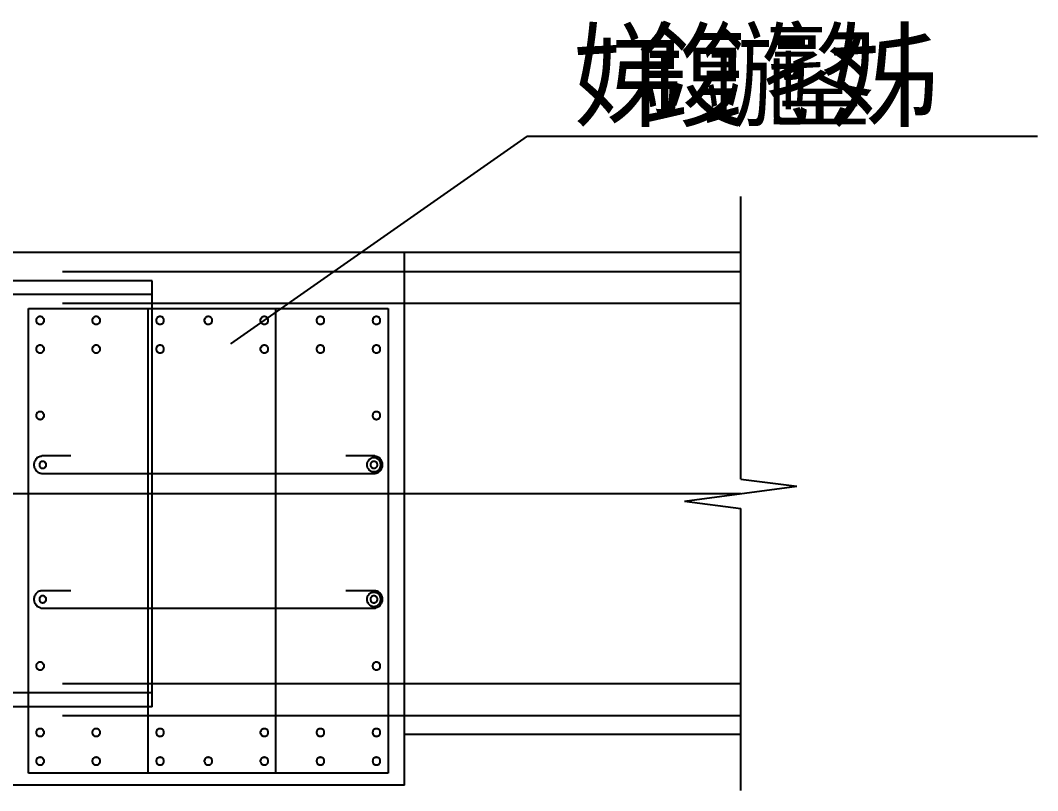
# Model space of a CAD drawing. Header units: metres. Extents: x 0 to 420, y 0 to 297.
# Drawn here: x 241.21 to 267.18, y 139.21 to 158.87 of the extents above; entities that cross this region are included whole.
import ezdxf

# ---------------------------------------------------------------- set-up
doc = ezdxf.new("R2010")
doc.units = ezdxf.units.M
doc.layers.add(' ', color=7, linetype='Continuous')

msp = doc.modelspace()

# ---------------------------------------------------------------- linework, layer by layer
at = {"layer": ' '}
for p, q in [((254.15, 155.91), (246.58, 150.61)), ((254.15, 155.91), (267.18, 155.91)), ((259.6, 147.16), (259.6, 154.37)), ((259.6, 152.94), (241.01, 152.94)), ((251.02, 139.35), (251.02, 152.94)), ((259.6, 152.45), (242.29, 152.45)), ((244.58, 152.22), (220.26, 152.22)), ((244.58, 141.35), (244.58, 152.22)), ((244.58, 151.87), (220.26, 151.87)), ((259.6, 151.64), (242.29, 151.64)), ((241.42, 151.51), (250.6, 151.51)), ((241.42, 139.66), (241.42, 151.51)), ((241.42, 151.51), (241.42, 151.51)), ((244.48, 139.66), (244.48, 151.51)), ((247.74, 139.66), (247.74, 151.51)), ((250.6, 151.51), (250.6, 139.66)), ((242.5, 147.75), (241.79, 147.75)), ((250.24, 147.75), (249.52, 147.75)), ((241.79, 147.3), (250.24, 147.3)), ((258.17, 146.6), (261.03, 146.98)), ((259.6, 147.16), (261.03, 146.98)), ((205.25, 146.79), (259.6, 146.79)), ((258.17, 146.6), (259.6, 146.41)), ((259.6, 139.21), (259.6, 146.41)), ((242.5, 144.31), (241.79, 144.31)), ((250.24, 144.31), (249.52, 144.31)), ((241.79, 143.87), (250.24, 143.87)), ((259.6, 141.94), (242.29, 141.94)), ((244.58, 141.71), (220.26, 141.71)), ((244.58, 141.35), (220.26, 141.35)), ((259.6, 141.12), (242.29, 141.12)), ((259.6, 140.64), (251.02, 140.64)), ((250.6, 139.66), (241.42, 139.66)), ((251.02, 139.35), (241.01, 139.35))]:
    msp.add_line(p, q, dxfattribs=at)
for points in [[(241.82, 151.21), (241.82, 151.22), (241.82, 151.23), (241.82, 151.24), (241.81, 151.25), (241.81, 151.26), (241.8, 151.26), (241.8, 151.27), (241.79, 151.28), (241.78, 151.29), (241.78, 151.29), (241.77, 151.3), (241.76, 151.3), (241.75, 151.3), (241.74, 151.31), (241.73, 151.31), (241.72, 151.31), (241.71, 151.31), (241.7, 151.31), (241.69, 151.3), (241.68, 151.3), (241.67, 151.3), (241.67, 151.29), (241.66, 151.29), (241.65, 151.28), (241.64, 151.27), (241.64, 151.26), (241.63, 151.26), (241.63, 151.25), (241.62, 151.24), (241.62, 151.23), (241.62, 151.22), (241.62, 151.21), (241.62, 151.21)], [(241.62, 151.21), (241.62, 151.2), (241.62, 151.19), (241.62, 151.18), (241.63, 151.17), (241.63, 151.16), (241.64, 151.15), (241.64, 151.14), (241.65, 151.14), (241.66, 151.13), (241.67, 151.13), (241.67, 151.12), (241.68, 151.12), (241.69, 151.11), (241.7, 151.11), (241.71, 151.11), (241.72, 151.11), (241.73, 151.11), (241.74, 151.11), (241.75, 151.11), (241.76, 151.12), (241.77, 151.12), (241.78, 151.13), (241.78, 151.13), (241.79, 151.14), (241.8, 151.14), (241.8, 151.15), (241.81, 151.16), (241.81, 151.17), (241.82, 151.18), (241.82, 151.19), (241.82, 151.2), (241.82, 151.21), (241.82, 151.21)], [(243.25, 151.21), (243.25, 151.22), (243.25, 151.23), (243.25, 151.24), (243.24, 151.25), (243.24, 151.26), (243.23, 151.26), (243.23, 151.27), (243.22, 151.28), (243.21, 151.29), (243.21, 151.29), (243.2, 151.3), (243.19, 151.3), (243.18, 151.3), (243.17, 151.31), (243.16, 151.31), (243.15, 151.31), (243.14, 151.31), (243.13, 151.31), (243.12, 151.3), (243.11, 151.3), (243.1, 151.3), (243.1, 151.29), (243.09, 151.29), (243.08, 151.28), (243.07, 151.27), (243.07, 151.26), (243.06, 151.26), (243.06, 151.25), (243.06, 151.24), (243.05, 151.23), (243.05, 151.22), (243.05, 151.21), (243.05, 151.21)], [(243.05, 151.21), (243.05, 151.2), (243.05, 151.19), (243.06, 151.18), (243.06, 151.17), (243.06, 151.16), (243.07, 151.15), (243.07, 151.14), (243.08, 151.14), (243.09, 151.13), (243.1, 151.13), (243.1, 151.12), (243.11, 151.12), (243.12, 151.11), (243.13, 151.11), (243.14, 151.11), (243.15, 151.11), (243.16, 151.11), (243.17, 151.11), (243.18, 151.11), (243.19, 151.12), (243.2, 151.12), (243.21, 151.13), (243.21, 151.13), (243.22, 151.14), (243.23, 151.14), (243.23, 151.15), (243.24, 151.16), (243.24, 151.17), (243.25, 151.18), (243.25, 151.19), (243.25, 151.2), (243.25, 151.21), (243.25, 151.21)], [(244.88, 151.21), (244.88, 151.22), (244.88, 151.23), (244.88, 151.24), (244.87, 151.25), (244.87, 151.26), (244.87, 151.26), (244.86, 151.27), (244.85, 151.28), (244.85, 151.29), (244.84, 151.29), (244.83, 151.3), (244.82, 151.3), (244.81, 151.3), (244.8, 151.31), (244.79, 151.31), (244.78, 151.31), (244.77, 151.31), (244.76, 151.31), (244.75, 151.3), (244.74, 151.3), (244.73, 151.3), (244.73, 151.29), (244.72, 151.29), (244.71, 151.28), (244.7, 151.27), (244.7, 151.26), (244.69, 151.26), (244.69, 151.25), (244.69, 151.24), (244.68, 151.23), (244.68, 151.22), (244.68, 151.21), (244.68, 151.21)], [(244.68, 151.21), (244.68, 151.2), (244.68, 151.19), (244.69, 151.18), (244.69, 151.17), (244.69, 151.16), (244.7, 151.15), (244.7, 151.14), (244.71, 151.14), (244.72, 151.13), (244.73, 151.13), (244.73, 151.12), (244.74, 151.12), (244.75, 151.11), (244.76, 151.11), (244.77, 151.11), (244.78, 151.11), (244.79, 151.11), (244.8, 151.11), (244.81, 151.11), (244.82, 151.12), (244.83, 151.12), (244.84, 151.13), (244.85, 151.13), (244.85, 151.14), (244.86, 151.14), (244.87, 151.15), (244.87, 151.16), (244.87, 151.17), (244.88, 151.18), (244.88, 151.19), (244.88, 151.2), (244.88, 151.21), (244.88, 151.21)], [(246.11, 151.21), (246.11, 151.22), (246.11, 151.23), (246.11, 151.24), (246.1, 151.25), (246.1, 151.26), (246.1, 151.26), (246.09, 151.27), (246.08, 151.28), (246.08, 151.29), (246.07, 151.29), (246.06, 151.3), (246.05, 151.3), (246.04, 151.3), (246.03, 151.31), (246.02, 151.31), (246.01, 151.31), (246, 151.31), (245.99, 151.31), (245.98, 151.3), (245.97, 151.3), (245.96, 151.3), (245.96, 151.29), (245.95, 151.29), (245.94, 151.28), (245.93, 151.27), (245.93, 151.26), (245.92, 151.26), (245.92, 151.25), (245.92, 151.24), (245.91, 151.23), (245.91, 151.22), (245.91, 151.21), (245.91, 151.21)], [(245.91, 151.21), (245.91, 151.2), (245.91, 151.19), (245.92, 151.18), (245.92, 151.17), (245.92, 151.16), (245.93, 151.15), (245.93, 151.14), (245.94, 151.14), (245.95, 151.13), (245.96, 151.13), (245.96, 151.12), (245.97, 151.12), (245.98, 151.11), (245.99, 151.11), (246, 151.11), (246.01, 151.11), (246.02, 151.11), (246.03, 151.11), (246.04, 151.11), (246.05, 151.12), (246.06, 151.12), (246.07, 151.13), (246.08, 151.13), (246.08, 151.14), (246.09, 151.14), (246.1, 151.15), (246.1, 151.16), (246.1, 151.17), (246.11, 151.18), (246.11, 151.19), (246.11, 151.2), (246.11, 151.21), (246.11, 151.21)], [(247.54, 151.21), (247.54, 151.22), (247.54, 151.23), (247.54, 151.24), (247.53, 151.25), (247.53, 151.26), (247.53, 151.26), (247.52, 151.27), (247.51, 151.28), (247.51, 151.29), (247.5, 151.29), (247.49, 151.3), (247.48, 151.3), (247.47, 151.3), (247.46, 151.31), (247.45, 151.31), (247.44, 151.31), (247.43, 151.31), (247.42, 151.31), (247.41, 151.3), (247.4, 151.3), (247.4, 151.3), (247.39, 151.29), (247.38, 151.29), (247.37, 151.28), (247.37, 151.27), (247.36, 151.26), (247.35, 151.26), (247.35, 151.25), (247.35, 151.24), (247.34, 151.23), (247.34, 151.22), (247.34, 151.21), (247.34, 151.21)], [(247.34, 151.21), (247.34, 151.2), (247.34, 151.19), (247.35, 151.18), (247.35, 151.17), (247.35, 151.16), (247.36, 151.15), (247.37, 151.14), (247.37, 151.14), (247.38, 151.13), (247.39, 151.13), (247.4, 151.12), (247.4, 151.12), (247.41, 151.11), (247.42, 151.11), (247.43, 151.11), (247.44, 151.11), (247.45, 151.11), (247.46, 151.11), (247.47, 151.11), (247.48, 151.12), (247.49, 151.12), (247.5, 151.13), (247.51, 151.13), (247.51, 151.14), (247.52, 151.14), (247.53, 151.15), (247.53, 151.16), (247.53, 151.17), (247.54, 151.18), (247.54, 151.19), (247.54, 151.2), (247.54, 151.21), (247.54, 151.21)], [(248.97, 151.21), (248.97, 151.22), (248.97, 151.23), (248.97, 151.24), (248.97, 151.25), (248.96, 151.26), (248.96, 151.26), (248.95, 151.27), (248.94, 151.28), (248.94, 151.29), (248.93, 151.29), (248.92, 151.3), (248.91, 151.3), (248.9, 151.3), (248.89, 151.31), (248.88, 151.31), (248.87, 151.31), (248.86, 151.31), (248.85, 151.31), (248.84, 151.3), (248.83, 151.3), (248.83, 151.3), (248.82, 151.29), (248.81, 151.29), (248.8, 151.28), (248.8, 151.27), (248.79, 151.26), (248.78, 151.26), (248.78, 151.25), (248.78, 151.24), (248.77, 151.23), (248.77, 151.22), (248.77, 151.21), (248.77, 151.21)], [(248.77, 151.21), (248.77, 151.2), (248.77, 151.19), (248.78, 151.18), (248.78, 151.17), (248.78, 151.16), (248.79, 151.15), (248.8, 151.14), (248.8, 151.14), (248.81, 151.13), (248.82, 151.13), (248.83, 151.12), (248.83, 151.12), (248.84, 151.11), (248.85, 151.11), (248.86, 151.11), (248.87, 151.11), (248.88, 151.11), (248.89, 151.11), (248.9, 151.11), (248.91, 151.12), (248.92, 151.12), (248.93, 151.13), (248.94, 151.13), (248.94, 151.14), (248.95, 151.14), (248.96, 151.15), (248.96, 151.16), (248.97, 151.17), (248.97, 151.18), (248.97, 151.19), (248.97, 151.2), (248.97, 151.21), (248.97, 151.21)], [(250.4, 151.21), (250.4, 151.22), (250.4, 151.23), (250.4, 151.24), (250.4, 151.25), (250.39, 151.26), (250.39, 151.26), (250.38, 151.27), (250.37, 151.28), (250.37, 151.29), (250.36, 151.29), (250.35, 151.3), (250.34, 151.3), (250.33, 151.3), (250.32, 151.31), (250.31, 151.31), (250.3, 151.31), (250.29, 151.31), (250.28, 151.31), (250.27, 151.3), (250.26, 151.3), (250.26, 151.3), (250.25, 151.29), (250.24, 151.29), (250.23, 151.28), (250.23, 151.27), (250.22, 151.26), (250.21, 151.26), (250.21, 151.25), (250.21, 151.24), (250.21, 151.23), (250.2, 151.22), (250.2, 151.21), (250.2, 151.21)], [(250.2, 151.21), (250.2, 151.2), (250.21, 151.19), (250.21, 151.18), (250.21, 151.17), (250.21, 151.16), (250.22, 151.15), (250.23, 151.14), (250.23, 151.14), (250.24, 151.13), (250.25, 151.13), (250.26, 151.12), (250.26, 151.12), (250.27, 151.11), (250.28, 151.11), (250.29, 151.11), (250.3, 151.11), (250.31, 151.11), (250.32, 151.11), (250.33, 151.11), (250.34, 151.12), (250.35, 151.12), (250.36, 151.13), (250.37, 151.13), (250.37, 151.14), (250.38, 151.14), (250.39, 151.15), (250.39, 151.16), (250.4, 151.17), (250.4, 151.18), (250.4, 151.19), (250.4, 151.2), (250.4, 151.21), (250.4, 151.21)], [(241.82, 150.48), (241.82, 150.49), (241.82, 150.5), (241.82, 150.51), (241.81, 150.52), (241.81, 150.53), (241.8, 150.53), (241.8, 150.54), (241.79, 150.55), (241.78, 150.56), (241.78, 150.56), (241.77, 150.57), (241.76, 150.57), (241.75, 150.57), (241.74, 150.58), (241.73, 150.58), (241.72, 150.58), (241.71, 150.58), (241.7, 150.58), (241.69, 150.57), (241.68, 150.57), (241.67, 150.57), (241.67, 150.56), (241.66, 150.56), (241.65, 150.55), (241.64, 150.54), (241.64, 150.53), (241.63, 150.53), (241.63, 150.52), (241.62, 150.51), (241.62, 150.5), (241.62, 150.49), (241.62, 150.48), (241.62, 150.48)], [(241.62, 150.48), (241.62, 150.47), (241.62, 150.46), (241.62, 150.45), (241.63, 150.44), (241.63, 150.43), (241.64, 150.42), (241.64, 150.42), (241.65, 150.41), (241.66, 150.4), (241.67, 150.4), (241.67, 150.39), (241.68, 150.39), (241.69, 150.38), (241.7, 150.38), (241.71, 150.38), (241.72, 150.38), (241.73, 150.38), (241.74, 150.38), (241.75, 150.38), (241.76, 150.39), (241.77, 150.39), (241.78, 150.4), (241.78, 150.4), (241.79, 150.41), (241.8, 150.42), (241.8, 150.42), (241.81, 150.43), (241.81, 150.44), (241.82, 150.45), (241.82, 150.46), (241.82, 150.47), (241.82, 150.48), (241.82, 150.48)], [(243.25, 150.48), (243.25, 150.49), (243.25, 150.5), (243.25, 150.51), (243.24, 150.52), (243.24, 150.53), (243.23, 150.53), (243.23, 150.54), (243.22, 150.55), (243.21, 150.56), (243.21, 150.56), (243.2, 150.57), (243.19, 150.57), (243.18, 150.57), (243.17, 150.58), (243.16, 150.58), (243.15, 150.58), (243.14, 150.58), (243.13, 150.58), (243.12, 150.57), (243.11, 150.57), (243.1, 150.57), (243.1, 150.56), (243.09, 150.56), (243.08, 150.55), (243.07, 150.54), (243.07, 150.53), (243.06, 150.53), (243.06, 150.52), (243.06, 150.51), (243.05, 150.5), (243.05, 150.49), (243.05, 150.48), (243.05, 150.48)], [(243.05, 150.48), (243.05, 150.47), (243.05, 150.46), (243.06, 150.45), (243.06, 150.44), (243.06, 150.43), (243.07, 150.42), (243.07, 150.42), (243.08, 150.41), (243.09, 150.4), (243.1, 150.4), (243.1, 150.39), (243.11, 150.39), (243.12, 150.38), (243.13, 150.38), (243.14, 150.38), (243.15, 150.38), (243.16, 150.38), (243.17, 150.38), (243.18, 150.38), (243.19, 150.39), (243.2, 150.39), (243.21, 150.4), (243.21, 150.4), (243.22, 150.41), (243.23, 150.42), (243.23, 150.42), (243.24, 150.43), (243.24, 150.44), (243.25, 150.45), (243.25, 150.46), (243.25, 150.47), (243.25, 150.48), (243.25, 150.48)], [(244.88, 150.48), (244.88, 150.49), (244.88, 150.5), (244.88, 150.51), (244.87, 150.52), (244.87, 150.53), (244.87, 150.53), (244.86, 150.54), (244.85, 150.55), (244.85, 150.56), (244.84, 150.56), (244.83, 150.57), (244.82, 150.57), (244.81, 150.57), (244.8, 150.58), (244.79, 150.58), (244.78, 150.58), (244.77, 150.58), (244.76, 150.58), (244.75, 150.57), (244.74, 150.57), (244.73, 150.57), (244.73, 150.56), (244.72, 150.56), (244.71, 150.55), (244.7, 150.54), (244.7, 150.53), (244.69, 150.53), (244.69, 150.52), (244.69, 150.51), (244.68, 150.5), (244.68, 150.49), (244.68, 150.48), (244.68, 150.48)], [(244.68, 150.48), (244.68, 150.47), (244.68, 150.46), (244.69, 150.45), (244.69, 150.44), (244.69, 150.43), (244.7, 150.42), (244.7, 150.42), (244.71, 150.41), (244.72, 150.4), (244.73, 150.4), (244.73, 150.39), (244.74, 150.39), (244.75, 150.38), (244.76, 150.38), (244.77, 150.38), (244.78, 150.38), (244.79, 150.38), (244.8, 150.38), (244.81, 150.38), (244.82, 150.39), (244.83, 150.39), (244.84, 150.4), (244.85, 150.4), (244.85, 150.41), (244.86, 150.42), (244.87, 150.42), (244.87, 150.43), (244.87, 150.44), (244.88, 150.45), (244.88, 150.46), (244.88, 150.47), (244.88, 150.48), (244.88, 150.48)], [(247.54, 150.48), (247.54, 150.49), (247.54, 150.5), (247.54, 150.51), (247.53, 150.52), (247.53, 150.53), (247.53, 150.53), (247.52, 150.54), (247.51, 150.55), (247.51, 150.56), (247.5, 150.56), (247.49, 150.57), (247.48, 150.57), (247.47, 150.57), (247.46, 150.58), (247.45, 150.58), (247.44, 150.58), (247.43, 150.58), (247.42, 150.58), (247.41, 150.57), (247.4, 150.57), (247.4, 150.57), (247.39, 150.56), (247.38, 150.56), (247.37, 150.55), (247.37, 150.54), (247.36, 150.53), (247.35, 150.53), (247.35, 150.52), (247.35, 150.51), (247.34, 150.5), (247.34, 150.49), (247.34, 150.48), (247.34, 150.48)], [(247.34, 150.48), (247.34, 150.47), (247.34, 150.46), (247.35, 150.45), (247.35, 150.44), (247.35, 150.43), (247.36, 150.42), (247.37, 150.42), (247.37, 150.41), (247.38, 150.4), (247.39, 150.4), (247.4, 150.39), (247.4, 150.39), (247.41, 150.38), (247.42, 150.38), (247.43, 150.38), (247.44, 150.38), (247.45, 150.38), (247.46, 150.38), (247.47, 150.38), (247.48, 150.39), (247.49, 150.39), (247.5, 150.4), (247.51, 150.4), (247.51, 150.41), (247.52, 150.42), (247.53, 150.42), (247.53, 150.43), (247.53, 150.44), (247.54, 150.45), (247.54, 150.46), (247.54, 150.47), (247.54, 150.48), (247.54, 150.48)], [(248.97, 150.48), (248.97, 150.49), (248.97, 150.5), (248.97, 150.51), (248.97, 150.52), (248.96, 150.53), (248.96, 150.53), (248.95, 150.54), (248.94, 150.55), (248.94, 150.56), (248.93, 150.56), (248.92, 150.57), (248.91, 150.57), (248.9, 150.57), (248.89, 150.58), (248.88, 150.58), (248.87, 150.58), (248.86, 150.58), (248.85, 150.58), (248.84, 150.57), (248.83, 150.57), (248.83, 150.57), (248.82, 150.56), (248.81, 150.56), (248.8, 150.55), (248.8, 150.54), (248.79, 150.53), (248.78, 150.53), (248.78, 150.52), (248.78, 150.51), (248.77, 150.5), (248.77, 150.49), (248.77, 150.48), (248.77, 150.48)], [(248.77, 150.48), (248.77, 150.47), (248.77, 150.46), (248.78, 150.45), (248.78, 150.44), (248.78, 150.43), (248.79, 150.42), (248.8, 150.42), (248.8, 150.41), (248.81, 150.4), (248.82, 150.4), (248.83, 150.39), (248.83, 150.39), (248.84, 150.38), (248.85, 150.38), (248.86, 150.38), (248.87, 150.38), (248.88, 150.38), (248.89, 150.38), (248.9, 150.38), (248.91, 150.39), (248.92, 150.39), (248.93, 150.4), (248.94, 150.4), (248.94, 150.41), (248.95, 150.42), (248.96, 150.42), (248.96, 150.43), (248.97, 150.44), (248.97, 150.45), (248.97, 150.46), (248.97, 150.47), (248.97, 150.48), (248.97, 150.48)], [(250.4, 150.48), (250.4, 150.49), (250.4, 150.5), (250.4, 150.51), (250.4, 150.52), (250.39, 150.53), (250.39, 150.53), (250.38, 150.54), (250.37, 150.55), (250.37, 150.56), (250.36, 150.56), (250.35, 150.57), (250.34, 150.57), (250.33, 150.57), (250.32, 150.58), (250.31, 150.58), (250.3, 150.58), (250.29, 150.58), (250.28, 150.58), (250.27, 150.57), (250.26, 150.57), (250.26, 150.57), (250.25, 150.56), (250.24, 150.56), (250.23, 150.55), (250.23, 150.54), (250.22, 150.53), (250.21, 150.53), (250.21, 150.52), (250.21, 150.51), (250.21, 150.5), (250.2, 150.49), (250.2, 150.48), (250.2, 150.48)], [(250.2, 150.48), (250.2, 150.47), (250.21, 150.46), (250.21, 150.45), (250.21, 150.44), (250.21, 150.43), (250.22, 150.42), (250.23, 150.42), (250.23, 150.41), (250.24, 150.4), (250.25, 150.4), (250.26, 150.39), (250.26, 150.39), (250.27, 150.38), (250.28, 150.38), (250.29, 150.38), (250.3, 150.38), (250.31, 150.38), (250.32, 150.38), (250.33, 150.38), (250.34, 150.39), (250.35, 150.39), (250.36, 150.4), (250.37, 150.4), (250.37, 150.41), (250.38, 150.42), (250.39, 150.42), (250.39, 150.43), (250.4, 150.44), (250.4, 150.45), (250.4, 150.46), (250.4, 150.47), (250.4, 150.48), (250.4, 150.48)], [(241.82, 148.78), (241.82, 148.79), (241.82, 148.8), (241.82, 148.81), (241.81, 148.82), (241.81, 148.83), (241.8, 148.84), (241.8, 148.85), (241.79, 148.85), (241.78, 148.86), (241.78, 148.87), (241.77, 148.87), (241.76, 148.88), (241.75, 148.88), (241.74, 148.88), (241.73, 148.88), (241.72, 148.88), (241.71, 148.88), (241.7, 148.88), (241.69, 148.88), (241.68, 148.88), (241.67, 148.87), (241.67, 148.87), (241.66, 148.86), (241.65, 148.85), (241.64, 148.85), (241.64, 148.84), (241.63, 148.83), (241.63, 148.82), (241.62, 148.81), (241.62, 148.8), (241.62, 148.79), (241.62, 148.78), (241.62, 148.78)], [(241.62, 148.78), (241.62, 148.77), (241.62, 148.76), (241.62, 148.75), (241.63, 148.75), (241.63, 148.74), (241.64, 148.73), (241.64, 148.72), (241.65, 148.71), (241.66, 148.71), (241.67, 148.7), (241.67, 148.7), (241.68, 148.69), (241.69, 148.69), (241.7, 148.69), (241.71, 148.68), (241.72, 148.68), (241.73, 148.68), (241.74, 148.69), (241.75, 148.69), (241.76, 148.69), (241.77, 148.7), (241.78, 148.7), (241.78, 148.71), (241.79, 148.71), (241.8, 148.72), (241.8, 148.73), (241.81, 148.74), (241.81, 148.75), (241.82, 148.75), (241.82, 148.76), (241.82, 148.77), (241.82, 148.78), (241.82, 148.78)], [(250.4, 148.78), (250.4, 148.79), (250.4, 148.8), (250.4, 148.81), (250.4, 148.82), (250.39, 148.83), (250.39, 148.84), (250.38, 148.85), (250.37, 148.85), (250.37, 148.86), (250.36, 148.87), (250.35, 148.87), (250.34, 148.88), (250.33, 148.88), (250.32, 148.88), (250.31, 148.88), (250.3, 148.88), (250.29, 148.88), (250.28, 148.88), (250.27, 148.88), (250.26, 148.88), (250.26, 148.87), (250.25, 148.87), (250.24, 148.86), (250.23, 148.85), (250.23, 148.85), (250.22, 148.84), (250.21, 148.83), (250.21, 148.82), (250.21, 148.81), (250.21, 148.8), (250.2, 148.79), (250.2, 148.78), (250.2, 148.78)], [(250.2, 148.78), (250.2, 148.77), (250.21, 148.76), (250.21, 148.75), (250.21, 148.75), (250.21, 148.74), (250.22, 148.73), (250.23, 148.72), (250.23, 148.71), (250.24, 148.71), (250.25, 148.7), (250.26, 148.7), (250.26, 148.69), (250.27, 148.69), (250.28, 148.69), (250.29, 148.68), (250.3, 148.68), (250.31, 148.68), (250.32, 148.69), (250.33, 148.69), (250.34, 148.69), (250.35, 148.7), (250.36, 148.7), (250.37, 148.71), (250.37, 148.71), (250.38, 148.72), (250.39, 148.73), (250.39, 148.74), (250.4, 148.75), (250.4, 148.75), (250.4, 148.76), (250.4, 148.77), (250.4, 148.78), (250.4, 148.78)], [(241.79, 147.75), (241.76, 147.75), (241.74, 147.74), (241.72, 147.74), (241.7, 147.73), (241.68, 147.72), (241.66, 147.71), (241.64, 147.7), (241.63, 147.68), (241.61, 147.67), (241.6, 147.65), (241.59, 147.63), (241.58, 147.61), (241.57, 147.59), (241.57, 147.57), (241.56, 147.55), (241.56, 147.52), (241.56, 147.5), (241.57, 147.48), (241.57, 147.46), (241.58, 147.44), (241.59, 147.42), (241.6, 147.4), (241.61, 147.38), (241.63, 147.37), (241.64, 147.35), (241.66, 147.34), (241.68, 147.33), (241.7, 147.32), (241.72, 147.31), (241.74, 147.31), (241.76, 147.3), (241.79, 147.3)], [(250.24, 147.3), (250.26, 147.3), (250.28, 147.31), (250.3, 147.31), (250.32, 147.32), (250.34, 147.33), (250.36, 147.34), (250.38, 147.35), (250.4, 147.37), (250.41, 147.38), (250.42, 147.4), (250.43, 147.42), (250.44, 147.44), (250.45, 147.46), (250.46, 147.48), (250.46, 147.5), (250.46, 147.52), (250.46, 147.55), (250.46, 147.57), (250.45, 147.59), (250.44, 147.61), (250.43, 147.63), (250.42, 147.65), (250.41, 147.67), (250.4, 147.68), (250.38, 147.7), (250.36, 147.71), (250.34, 147.72), (250.32, 147.73), (250.3, 147.74), (250.28, 147.74), (250.26, 147.75), (250.24, 147.75), (250.24, 147.75)], [(241.87, 147.52), (241.87, 147.53), (241.87, 147.54), (241.87, 147.55), (241.87, 147.56), (241.86, 147.57), (241.86, 147.57), (241.85, 147.58), (241.85, 147.59), (241.84, 147.59), (241.83, 147.6), (241.83, 147.6), (241.82, 147.61), (241.81, 147.61), (241.8, 147.61), (241.79, 147.61), (241.79, 147.61), (241.78, 147.61), (241.77, 147.61), (241.76, 147.61), (241.75, 147.61), (241.74, 147.6), (241.74, 147.6), (241.73, 147.59), (241.72, 147.59), (241.72, 147.58), (241.71, 147.57), (241.71, 147.57), (241.7, 147.56), (241.7, 147.55), (241.7, 147.54), (241.7, 147.53), (241.7, 147.52), (241.7, 147.52)], [(241.7, 147.52), (241.7, 147.52), (241.7, 147.51), (241.7, 147.5), (241.7, 147.49), (241.71, 147.48), (241.71, 147.48), (241.72, 147.47), (241.72, 147.46), (241.73, 147.46), (241.74, 147.45), (241.74, 147.45), (241.75, 147.44), (241.76, 147.44), (241.77, 147.44), (241.78, 147.44), (241.79, 147.44), (241.79, 147.44), (241.8, 147.44), (241.81, 147.44), (241.82, 147.44), (241.83, 147.45), (241.83, 147.45), (241.84, 147.46), (241.85, 147.46), (241.85, 147.47), (241.86, 147.48), (241.86, 147.48), (241.87, 147.49), (241.87, 147.5), (241.87, 147.51), (241.87, 147.52), (241.87, 147.52), (241.87, 147.52)], [(250.42, 147.52), (250.42, 147.54), (250.41, 147.56), (250.41, 147.58), (250.4, 147.59), (250.4, 147.61), (250.39, 147.62), (250.38, 147.64), (250.37, 147.65), (250.35, 147.66), (250.34, 147.67), (250.32, 147.68), (250.31, 147.69), (250.29, 147.7), (250.27, 147.7), (250.26, 147.7), (250.24, 147.7), (250.22, 147.7), (250.2, 147.7), (250.19, 147.7), (250.17, 147.69), (250.15, 147.68), (250.14, 147.67), (250.13, 147.66), (250.11, 147.65), (250.1, 147.64), (250.09, 147.62), (250.08, 147.61), (250.07, 147.59), (250.07, 147.58), (250.06, 147.56), (250.06, 147.54), (250.06, 147.52), (250.06, 147.51), (250.06, 147.49), (250.07, 147.47), (250.07, 147.46), (250.08, 147.44), (250.09, 147.43), (250.1, 147.41), (250.11, 147.4), (250.13, 147.39), (250.14, 147.38), (250.15, 147.37), (250.17, 147.36), (250.19, 147.35), (250.2, 147.35), (250.22, 147.35), (250.24, 147.35), (250.26, 147.35), (250.27, 147.35), (250.29, 147.35), (250.31, 147.36), (250.32, 147.37), (250.34, 147.38), (250.35, 147.39), (250.37, 147.4), (250.38, 147.41), (250.39, 147.43), (250.4, 147.44), (250.4, 147.46), (250.41, 147.47), (250.41, 147.49), (250.42, 147.51), (250.42, 147.52)], [(250.33, 147.52), (250.33, 147.53), (250.33, 147.54), (250.32, 147.55), (250.32, 147.56), (250.32, 147.57), (250.31, 147.57), (250.31, 147.58), (250.3, 147.59), (250.3, 147.59), (250.29, 147.6), (250.28, 147.6), (250.27, 147.61), (250.26, 147.61), (250.26, 147.61), (250.25, 147.61), (250.24, 147.61), (250.23, 147.61), (250.22, 147.61), (250.21, 147.61), (250.2, 147.61), (250.2, 147.6), (250.19, 147.6), (250.18, 147.59), (250.18, 147.59), (250.17, 147.58), (250.16, 147.57), (250.16, 147.57), (250.16, 147.56), (250.15, 147.55), (250.15, 147.54), (250.15, 147.53), (250.15, 147.52), (250.15, 147.52)], [(250.15, 147.52), (250.15, 147.52), (250.15, 147.51), (250.15, 147.5), (250.16, 147.49), (250.16, 147.48), (250.16, 147.48), (250.17, 147.47), (250.18, 147.46), (250.18, 147.46), (250.19, 147.45), (250.2, 147.45), (250.2, 147.44), (250.21, 147.44), (250.22, 147.44), (250.23, 147.44), (250.24, 147.44), (250.25, 147.44), (250.26, 147.44), (250.26, 147.44), (250.27, 147.44), (250.28, 147.45), (250.29, 147.45), (250.3, 147.46), (250.3, 147.46), (250.31, 147.47), (250.31, 147.48), (250.32, 147.48), (250.32, 147.49), (250.32, 147.5), (250.33, 147.51), (250.33, 147.52), (250.33, 147.52), (250.33, 147.52)], [(241.79, 144.31), (241.76, 144.31), (241.74, 144.31), (241.72, 144.3), (241.7, 144.3), (241.68, 144.29), (241.66, 144.28), (241.64, 144.26), (241.63, 144.25), (241.61, 144.23), (241.6, 144.22), (241.59, 144.2), (241.58, 144.18), (241.57, 144.16), (241.57, 144.14), (241.56, 144.11), (241.56, 144.09), (241.56, 144.07), (241.57, 144.05), (241.57, 144.03), (241.58, 144.01), (241.59, 143.99), (241.6, 143.97), (241.61, 143.95), (241.63, 143.94), (241.64, 143.92), (241.66, 143.91), (241.68, 143.9), (241.7, 143.89), (241.72, 143.88), (241.74, 143.87), (241.76, 143.87), (241.79, 143.87)], [(241.87, 144.09), (241.87, 144.1), (241.87, 144.11), (241.87, 144.12), (241.87, 144.13), (241.86, 144.13), (241.86, 144.14), (241.85, 144.15), (241.85, 144.16), (241.84, 144.16), (241.83, 144.17), (241.83, 144.17), (241.82, 144.17), (241.81, 144.18), (241.8, 144.18), (241.79, 144.18), (241.79, 144.18), (241.78, 144.18), (241.77, 144.18), (241.76, 144.18), (241.75, 144.17), (241.74, 144.17), (241.74, 144.17), (241.73, 144.16), (241.72, 144.16), (241.72, 144.15), (241.71, 144.14), (241.71, 144.13), (241.7, 144.13), (241.7, 144.12), (241.7, 144.11), (241.7, 144.1), (241.7, 144.09), (241.7, 144.09)], [(250.42, 144.09), (250.42, 144.11), (250.41, 144.13), (250.41, 144.14), (250.4, 144.16), (250.4, 144.18), (250.39, 144.19), (250.38, 144.21), (250.37, 144.22), (250.35, 144.23), (250.34, 144.24), (250.32, 144.25), (250.31, 144.26), (250.29, 144.26), (250.27, 144.27), (250.26, 144.27), (250.24, 144.27), (250.22, 144.27), (250.2, 144.27), (250.19, 144.26), (250.17, 144.26), (250.15, 144.25), (250.14, 144.24), (250.13, 144.23), (250.11, 144.22), (250.1, 144.21), (250.09, 144.19), (250.08, 144.18), (250.07, 144.16), (250.07, 144.14), (250.06, 144.13), (250.06, 144.11), (250.06, 144.09), (250.06, 144.07), (250.06, 144.06), (250.07, 144.04), (250.07, 144.02), (250.08, 144.01), (250.09, 143.99), (250.1, 143.98), (250.11, 143.97), (250.13, 143.95), (250.14, 143.94), (250.15, 143.93), (250.17, 143.93), (250.19, 143.92), (250.2, 143.92), (250.22, 143.91), (250.24, 143.91), (250.26, 143.91), (250.27, 143.92), (250.29, 143.92), (250.31, 143.93), (250.32, 143.93), (250.34, 143.94), (250.35, 143.95), (250.37, 143.97), (250.38, 143.98), (250.39, 143.99), (250.4, 144.01), (250.4, 144.02), (250.41, 144.04), (250.41, 144.06), (250.42, 144.07), (250.42, 144.09)], [(250.33, 144.09), (250.33, 144.1), (250.33, 144.11), (250.32, 144.12), (250.32, 144.13), (250.32, 144.13), (250.31, 144.14), (250.31, 144.15), (250.3, 144.16), (250.3, 144.16), (250.29, 144.17), (250.28, 144.17), (250.27, 144.17), (250.26, 144.18), (250.26, 144.18), (250.25, 144.18), (250.24, 144.18), (250.23, 144.18), (250.22, 144.18), (250.21, 144.18), (250.2, 144.17), (250.2, 144.17), (250.19, 144.17), (250.18, 144.16), (250.18, 144.16), (250.17, 144.15), (250.16, 144.14), (250.16, 144.13), (250.16, 144.13), (250.15, 144.12), (250.15, 144.11), (250.15, 144.1), (250.15, 144.09), (250.15, 144.09)], [(250.24, 143.87), (250.26, 143.87), (250.28, 143.87), (250.3, 143.88), (250.32, 143.89), (250.34, 143.9), (250.36, 143.91), (250.38, 143.92), (250.4, 143.94), (250.41, 143.95), (250.42, 143.97), (250.43, 143.99), (250.44, 144.01), (250.45, 144.03), (250.46, 144.05), (250.46, 144.07), (250.46, 144.09), (250.46, 144.11), (250.46, 144.14), (250.45, 144.16), (250.44, 144.18), (250.43, 144.2), (250.42, 144.22), (250.41, 144.23), (250.4, 144.25), (250.38, 144.26), (250.36, 144.28), (250.34, 144.29), (250.32, 144.3), (250.3, 144.3), (250.28, 144.31), (250.26, 144.31), (250.24, 144.31), (250.24, 144.31)], [(241.7, 144.09), (241.7, 144.08), (241.7, 144.07), (241.7, 144.07), (241.7, 144.06), (241.71, 144.05), (241.71, 144.04), (241.72, 144.04), (241.72, 144.03), (241.73, 144.02), (241.74, 144.02), (241.74, 144.01), (241.75, 144.01), (241.76, 144.01), (241.77, 144), (241.78, 144), (241.79, 144), (241.79, 144), (241.8, 144), (241.81, 144.01), (241.82, 144.01), (241.83, 144.01), (241.83, 144.02), (241.84, 144.02), (241.85, 144.03), (241.85, 144.04), (241.86, 144.04), (241.86, 144.05), (241.87, 144.06), (241.87, 144.07), (241.87, 144.07), (241.87, 144.08), (241.87, 144.09), (241.87, 144.09)], [(250.15, 144.09), (250.15, 144.08), (250.15, 144.07), (250.15, 144.07), (250.16, 144.06), (250.16, 144.05), (250.16, 144.04), (250.17, 144.04), (250.18, 144.03), (250.18, 144.02), (250.19, 144.02), (250.2, 144.01), (250.2, 144.01), (250.21, 144.01), (250.22, 144), (250.23, 144), (250.24, 144), (250.25, 144), (250.26, 144), (250.26, 144.01), (250.27, 144.01), (250.28, 144.01), (250.29, 144.02), (250.3, 144.02), (250.3, 144.03), (250.31, 144.04), (250.31, 144.04), (250.32, 144.05), (250.32, 144.06), (250.32, 144.07), (250.33, 144.07), (250.33, 144.08), (250.33, 144.09), (250.33, 144.09)], [(241.82, 142.39), (241.82, 142.4), (241.82, 142.41), (241.82, 142.42), (241.81, 142.43), (241.81, 142.44), (241.8, 142.45), (241.8, 142.45), (241.79, 142.46), (241.78, 142.47), (241.78, 142.47), (241.77, 142.48), (241.76, 142.48), (241.75, 142.49), (241.74, 142.49), (241.73, 142.49), (241.72, 142.49), (241.71, 142.49), (241.7, 142.49), (241.69, 142.49), (241.68, 142.48), (241.67, 142.48), (241.67, 142.47), (241.66, 142.47), (241.65, 142.46), (241.64, 142.45), (241.64, 142.45), (241.63, 142.44), (241.63, 142.43), (241.62, 142.42), (241.62, 142.41), (241.62, 142.4), (241.62, 142.39), (241.62, 142.39)], [(241.62, 142.39), (241.62, 142.38), (241.62, 142.37), (241.62, 142.36), (241.63, 142.35), (241.63, 142.34), (241.64, 142.33), (241.64, 142.33), (241.65, 142.32), (241.66, 142.31), (241.67, 142.31), (241.67, 142.3), (241.68, 142.3), (241.69, 142.29), (241.7, 142.29), (241.71, 142.29), (241.72, 142.29), (241.73, 142.29), (241.74, 142.29), (241.75, 142.29), (241.76, 142.3), (241.77, 142.3), (241.78, 142.31), (241.78, 142.31), (241.79, 142.32), (241.8, 142.33), (241.8, 142.33), (241.81, 142.34), (241.81, 142.35), (241.82, 142.36), (241.82, 142.37), (241.82, 142.38), (241.82, 142.39), (241.82, 142.39)], [(250.4, 142.39), (250.4, 142.4), (250.4, 142.41), (250.4, 142.42), (250.4, 142.43), (250.39, 142.44), (250.39, 142.45), (250.38, 142.45), (250.37, 142.46), (250.37, 142.47), (250.36, 142.47), (250.35, 142.48), (250.34, 142.48), (250.33, 142.49), (250.32, 142.49), (250.31, 142.49), (250.3, 142.49), (250.29, 142.49), (250.28, 142.49), (250.27, 142.49), (250.26, 142.48), (250.26, 142.48), (250.25, 142.47), (250.24, 142.47), (250.23, 142.46), (250.23, 142.45), (250.22, 142.45), (250.21, 142.44), (250.21, 142.43), (250.21, 142.42), (250.21, 142.41), (250.2, 142.4), (250.2, 142.39), (250.2, 142.39)], [(250.2, 142.39), (250.2, 142.38), (250.21, 142.37), (250.21, 142.36), (250.21, 142.35), (250.21, 142.34), (250.22, 142.33), (250.23, 142.33), (250.23, 142.32), (250.24, 142.31), (250.25, 142.31), (250.26, 142.3), (250.26, 142.3), (250.27, 142.29), (250.28, 142.29), (250.29, 142.29), (250.3, 142.29), (250.31, 142.29), (250.32, 142.29), (250.33, 142.29), (250.34, 142.3), (250.35, 142.3), (250.36, 142.31), (250.37, 142.31), (250.37, 142.32), (250.38, 142.33), (250.39, 142.33), (250.39, 142.34), (250.4, 142.35), (250.4, 142.36), (250.4, 142.37), (250.4, 142.38), (250.4, 142.39), (250.4, 142.39)], [(241.82, 140.69), (241.82, 140.7), (241.82, 140.71), (241.82, 140.72), (241.81, 140.73), (241.81, 140.74), (241.8, 140.75), (241.8, 140.76), (241.79, 140.77), (241.78, 140.77), (241.78, 140.78), (241.77, 140.78), (241.76, 140.79), (241.75, 140.79), (241.74, 140.79), (241.73, 140.79), (241.72, 140.79), (241.71, 140.79), (241.7, 140.79), (241.69, 140.79), (241.68, 140.79), (241.67, 140.78), (241.67, 140.78), (241.66, 140.77), (241.65, 140.77), (241.64, 140.76), (241.64, 140.75), (241.63, 140.74), (241.63, 140.73), (241.62, 140.72), (241.62, 140.71), (241.62, 140.7), (241.62, 140.69), (241.62, 140.69)], [(243.25, 140.69), (243.25, 140.7), (243.25, 140.71), (243.25, 140.72), (243.24, 140.73), (243.24, 140.74), (243.23, 140.75), (243.23, 140.76), (243.22, 140.77), (243.21, 140.77), (243.21, 140.78), (243.2, 140.78), (243.19, 140.79), (243.18, 140.79), (243.17, 140.79), (243.16, 140.79), (243.15, 140.79), (243.14, 140.79), (243.13, 140.79), (243.12, 140.79), (243.11, 140.79), (243.1, 140.78), (243.1, 140.78), (243.09, 140.77), (243.08, 140.77), (243.07, 140.76), (243.07, 140.75), (243.06, 140.74), (243.06, 140.73), (243.06, 140.72), (243.05, 140.71), (243.05, 140.7), (243.05, 140.69), (243.05, 140.69)], [(244.88, 140.69), (244.88, 140.7), (244.88, 140.71), (244.88, 140.72), (244.87, 140.73), (244.87, 140.74), (244.87, 140.75), (244.86, 140.76), (244.85, 140.77), (244.85, 140.77), (244.84, 140.78), (244.83, 140.78), (244.82, 140.79), (244.81, 140.79), (244.8, 140.79), (244.79, 140.79), (244.78, 140.79), (244.77, 140.79), (244.76, 140.79), (244.75, 140.79), (244.74, 140.79), (244.73, 140.78), (244.73, 140.78), (244.72, 140.77), (244.71, 140.77), (244.7, 140.76), (244.7, 140.75), (244.69, 140.74), (244.69, 140.73), (244.69, 140.72), (244.68, 140.71), (244.68, 140.7), (244.68, 140.69), (244.68, 140.69)], [(247.54, 140.69), (247.54, 140.7), (247.54, 140.71), (247.54, 140.72), (247.53, 140.73), (247.53, 140.74), (247.53, 140.75), (247.52, 140.76), (247.51, 140.77), (247.51, 140.77), (247.5, 140.78), (247.49, 140.78), (247.48, 140.79), (247.47, 140.79), (247.46, 140.79), (247.45, 140.79), (247.44, 140.79), (247.43, 140.79), (247.42, 140.79), (247.41, 140.79), (247.4, 140.79), (247.4, 140.78), (247.39, 140.78), (247.38, 140.77), (247.37, 140.77), (247.37, 140.76), (247.36, 140.75), (247.35, 140.74), (247.35, 140.73), (247.35, 140.72), (247.34, 140.71), (247.34, 140.7), (247.34, 140.69), (247.34, 140.69)], [(248.97, 140.69), (248.97, 140.7), (248.97, 140.71), (248.97, 140.72), (248.97, 140.73), (248.96, 140.74), (248.96, 140.75), (248.95, 140.76), (248.94, 140.77), (248.94, 140.77), (248.93, 140.78), (248.92, 140.78), (248.91, 140.79), (248.9, 140.79), (248.89, 140.79), (248.88, 140.79), (248.87, 140.79), (248.86, 140.79), (248.85, 140.79), (248.84, 140.79), (248.83, 140.79), (248.83, 140.78), (248.82, 140.78), (248.81, 140.77), (248.8, 140.77), (248.8, 140.76), (248.79, 140.75), (248.78, 140.74), (248.78, 140.73), (248.78, 140.72), (248.77, 140.71), (248.77, 140.7), (248.77, 140.69), (248.77, 140.69)], [(250.4, 140.69), (250.4, 140.7), (250.4, 140.71), (250.4, 140.72), (250.4, 140.73), (250.39, 140.74), (250.39, 140.75), (250.38, 140.76), (250.37, 140.77), (250.37, 140.77), (250.36, 140.78), (250.35, 140.78), (250.34, 140.79), (250.33, 140.79), (250.32, 140.79), (250.31, 140.79), (250.3, 140.79), (250.29, 140.79), (250.28, 140.79), (250.27, 140.79), (250.26, 140.79), (250.26, 140.78), (250.25, 140.78), (250.24, 140.77), (250.23, 140.77), (250.23, 140.76), (250.22, 140.75), (250.21, 140.74), (250.21, 140.73), (250.21, 140.72), (250.21, 140.71), (250.2, 140.7), (250.2, 140.69), (250.2, 140.69)], [(241.62, 140.69), (241.62, 140.68), (241.62, 140.68), (241.62, 140.67), (241.63, 140.66), (241.63, 140.65), (241.64, 140.64), (241.64, 140.63), (241.65, 140.62), (241.66, 140.62), (241.67, 140.61), (241.67, 140.61), (241.68, 140.6), (241.69, 140.6), (241.7, 140.6), (241.71, 140.6), (241.72, 140.59), (241.73, 140.6), (241.74, 140.6), (241.75, 140.6), (241.76, 140.6), (241.77, 140.61), (241.78, 140.61), (241.78, 140.62), (241.79, 140.62), (241.8, 140.63), (241.8, 140.64), (241.81, 140.65), (241.81, 140.66), (241.82, 140.67), (241.82, 140.68), (241.82, 140.68), (241.82, 140.69), (241.82, 140.69)], [(243.05, 140.69), (243.05, 140.68), (243.05, 140.68), (243.06, 140.67), (243.06, 140.66), (243.06, 140.65), (243.07, 140.64), (243.07, 140.63), (243.08, 140.62), (243.09, 140.62), (243.1, 140.61), (243.1, 140.61), (243.11, 140.6), (243.12, 140.6), (243.13, 140.6), (243.14, 140.6), (243.15, 140.59), (243.16, 140.6), (243.17, 140.6), (243.18, 140.6), (243.19, 140.6), (243.2, 140.61), (243.21, 140.61), (243.21, 140.62), (243.22, 140.62), (243.23, 140.63), (243.23, 140.64), (243.24, 140.65), (243.24, 140.66), (243.25, 140.67), (243.25, 140.68), (243.25, 140.68), (243.25, 140.69), (243.25, 140.69)], [(244.68, 140.69), (244.68, 140.68), (244.68, 140.68), (244.69, 140.67), (244.69, 140.66), (244.69, 140.65), (244.7, 140.64), (244.7, 140.63), (244.71, 140.62), (244.72, 140.62), (244.73, 140.61), (244.73, 140.61), (244.74, 140.6), (244.75, 140.6), (244.76, 140.6), (244.77, 140.6), (244.78, 140.59), (244.79, 140.6), (244.8, 140.6), (244.81, 140.6), (244.82, 140.6), (244.83, 140.61), (244.84, 140.61), (244.85, 140.62), (244.85, 140.62), (244.86, 140.63), (244.87, 140.64), (244.87, 140.65), (244.87, 140.66), (244.88, 140.67), (244.88, 140.68), (244.88, 140.68), (244.88, 140.69), (244.88, 140.69)], [(247.34, 140.69), (247.34, 140.68), (247.34, 140.68), (247.35, 140.67), (247.35, 140.66), (247.35, 140.65), (247.36, 140.64), (247.37, 140.63), (247.37, 140.62), (247.38, 140.62), (247.39, 140.61), (247.4, 140.61), (247.4, 140.6), (247.41, 140.6), (247.42, 140.6), (247.43, 140.6), (247.44, 140.59), (247.45, 140.6), (247.46, 140.6), (247.47, 140.6), (247.48, 140.6), (247.49, 140.61), (247.5, 140.61), (247.51, 140.62), (247.51, 140.62), (247.52, 140.63), (247.53, 140.64), (247.53, 140.65), (247.53, 140.66), (247.54, 140.67), (247.54, 140.68), (247.54, 140.68), (247.54, 140.69), (247.54, 140.69)], [(248.77, 140.69), (248.77, 140.68), (248.77, 140.68), (248.78, 140.67), (248.78, 140.66), (248.78, 140.65), (248.79, 140.64), (248.8, 140.63), (248.8, 140.62), (248.81, 140.62), (248.82, 140.61), (248.83, 140.61), (248.83, 140.6), (248.84, 140.6), (248.85, 140.6), (248.86, 140.6), (248.87, 140.59), (248.88, 140.6), (248.89, 140.6), (248.9, 140.6), (248.91, 140.6), (248.92, 140.61), (248.93, 140.61), (248.94, 140.62), (248.94, 140.62), (248.95, 140.63), (248.96, 140.64), (248.96, 140.65), (248.97, 140.66), (248.97, 140.67), (248.97, 140.68), (248.97, 140.68), (248.97, 140.69), (248.97, 140.69)], [(250.2, 140.69), (250.2, 140.68), (250.21, 140.68), (250.21, 140.67), (250.21, 140.66), (250.21, 140.65), (250.22, 140.64), (250.23, 140.63), (250.23, 140.62), (250.24, 140.62), (250.25, 140.61), (250.26, 140.61), (250.26, 140.6), (250.27, 140.6), (250.28, 140.6), (250.29, 140.6), (250.3, 140.59), (250.31, 140.6), (250.32, 140.6), (250.33, 140.6), (250.34, 140.6), (250.35, 140.61), (250.36, 140.61), (250.37, 140.62), (250.37, 140.62), (250.38, 140.63), (250.39, 140.64), (250.39, 140.65), (250.4, 140.66), (250.4, 140.67), (250.4, 140.68), (250.4, 140.68), (250.4, 140.69), (250.4, 140.69)], [(241.82, 139.97), (241.82, 139.97), (241.82, 139.98), (241.82, 139.99), (241.81, 140), (241.81, 140.01), (241.8, 140.02), (241.8, 140.03), (241.79, 140.04), (241.78, 140.04), (241.78, 140.05), (241.77, 140.05), (241.76, 140.06), (241.75, 140.06), (241.74, 140.06), (241.73, 140.06), (241.72, 140.07), (241.71, 140.06), (241.7, 140.06), (241.69, 140.06), (241.68, 140.06), (241.67, 140.05), (241.67, 140.05), (241.66, 140.04), (241.65, 140.04), (241.64, 140.03), (241.64, 140.02), (241.63, 140.01), (241.63, 140), (241.62, 139.99), (241.62, 139.98), (241.62, 139.97), (241.62, 139.97), (241.62, 139.97)], [(241.62, 139.97), (241.62, 139.96), (241.62, 139.95), (241.62, 139.94), (241.63, 139.93), (241.63, 139.92), (241.64, 139.91), (241.64, 139.9), (241.65, 139.89), (241.66, 139.89), (241.67, 139.88), (241.67, 139.88), (241.68, 139.87), (241.69, 139.87), (241.7, 139.87), (241.71, 139.87), (241.72, 139.87), (241.73, 139.87), (241.74, 139.87), (241.75, 139.87), (241.76, 139.87), (241.77, 139.88), (241.78, 139.88), (241.78, 139.89), (241.79, 139.89), (241.8, 139.9), (241.8, 139.91), (241.81, 139.92), (241.81, 139.93), (241.82, 139.94), (241.82, 139.95), (241.82, 139.96), (241.82, 139.97), (241.82, 139.97)], [(243.25, 139.97), (243.25, 139.97), (243.25, 139.98), (243.25, 139.99), (243.24, 140), (243.24, 140.01), (243.23, 140.02), (243.23, 140.03), (243.22, 140.04), (243.21, 140.04), (243.21, 140.05), (243.2, 140.05), (243.19, 140.06), (243.18, 140.06), (243.17, 140.06), (243.16, 140.06), (243.15, 140.07), (243.14, 140.06), (243.13, 140.06), (243.12, 140.06), (243.11, 140.06), (243.1, 140.05), (243.1, 140.05), (243.09, 140.04), (243.08, 140.04), (243.07, 140.03), (243.07, 140.02), (243.06, 140.01), (243.06, 140), (243.06, 139.99), (243.05, 139.98), (243.05, 139.97), (243.05, 139.97), (243.05, 139.97)], [(243.05, 139.97), (243.05, 139.96), (243.05, 139.95), (243.06, 139.94), (243.06, 139.93), (243.06, 139.92), (243.07, 139.91), (243.07, 139.9), (243.08, 139.89), (243.09, 139.89), (243.1, 139.88), (243.1, 139.88), (243.11, 139.87), (243.12, 139.87), (243.13, 139.87), (243.14, 139.87), (243.15, 139.87), (243.16, 139.87), (243.17, 139.87), (243.18, 139.87), (243.19, 139.87), (243.2, 139.88), (243.21, 139.88), (243.21, 139.89), (243.22, 139.89), (243.23, 139.9), (243.23, 139.91), (243.24, 139.92), (243.24, 139.93), (243.25, 139.94), (243.25, 139.95), (243.25, 139.96), (243.25, 139.97), (243.25, 139.97)], [(244.88, 139.97), (244.88, 139.97), (244.88, 139.98), (244.88, 139.99), (244.87, 140), (244.87, 140.01), (244.87, 140.02), (244.86, 140.03), (244.85, 140.04), (244.85, 140.04), (244.84, 140.05), (244.83, 140.05), (244.82, 140.06), (244.81, 140.06), (244.8, 140.06), (244.79, 140.06), (244.78, 140.07), (244.77, 140.06), (244.76, 140.06), (244.75, 140.06), (244.74, 140.06), (244.73, 140.05), (244.73, 140.05), (244.72, 140.04), (244.71, 140.04), (244.7, 140.03), (244.7, 140.02), (244.69, 140.01), (244.69, 140), (244.69, 139.99), (244.68, 139.98), (244.68, 139.97), (244.68, 139.97), (244.68, 139.97)], [(244.68, 139.97), (244.68, 139.96), (244.68, 139.95), (244.69, 139.94), (244.69, 139.93), (244.69, 139.92), (244.7, 139.91), (244.7, 139.9), (244.71, 139.89), (244.72, 139.89), (244.73, 139.88), (244.73, 139.88), (244.74, 139.87), (244.75, 139.87), (244.76, 139.87), (244.77, 139.87), (244.78, 139.87), (244.79, 139.87), (244.8, 139.87), (244.81, 139.87), (244.82, 139.87), (244.83, 139.88), (244.84, 139.88), (244.85, 139.89), (244.85, 139.89), (244.86, 139.9), (244.87, 139.91), (244.87, 139.92), (244.87, 139.93), (244.88, 139.94), (244.88, 139.95), (244.88, 139.96), (244.88, 139.97), (244.88, 139.97)], [(246.11, 139.97), (246.11, 139.97), (246.11, 139.98), (246.11, 139.99), (246.1, 140), (246.1, 140.01), (246.1, 140.02), (246.09, 140.03), (246.08, 140.04), (246.08, 140.04), (246.07, 140.05), (246.06, 140.05), (246.05, 140.06), (246.04, 140.06), (246.03, 140.06), (246.02, 140.06), (246.01, 140.07), (246, 140.06), (245.99, 140.06), (245.98, 140.06), (245.97, 140.06), (245.96, 140.05), (245.96, 140.05), (245.95, 140.04), (245.94, 140.04), (245.93, 140.03), (245.93, 140.02), (245.92, 140.01), (245.92, 140), (245.92, 139.99), (245.91, 139.98), (245.91, 139.97), (245.91, 139.97), (245.91, 139.97)], [(245.91, 139.97), (245.91, 139.96), (245.91, 139.95), (245.92, 139.94), (245.92, 139.93), (245.92, 139.92), (245.93, 139.91), (245.93, 139.9), (245.94, 139.89), (245.95, 139.89), (245.96, 139.88), (245.96, 139.88), (245.97, 139.87), (245.98, 139.87), (245.99, 139.87), (246, 139.87), (246.01, 139.87), (246.02, 139.87), (246.03, 139.87), (246.04, 139.87), (246.05, 139.87), (246.06, 139.88), (246.07, 139.88), (246.08, 139.89), (246.08, 139.89), (246.09, 139.9), (246.1, 139.91), (246.1, 139.92), (246.1, 139.93), (246.11, 139.94), (246.11, 139.95), (246.11, 139.96), (246.11, 139.97), (246.11, 139.97)], [(247.54, 139.97), (247.54, 139.97), (247.54, 139.98), (247.54, 139.99), (247.53, 140), (247.53, 140.01), (247.53, 140.02), (247.52, 140.03), (247.51, 140.04), (247.51, 140.04), (247.5, 140.05), (247.49, 140.05), (247.48, 140.06), (247.47, 140.06), (247.46, 140.06), (247.45, 140.06), (247.44, 140.07), (247.43, 140.06), (247.42, 140.06), (247.41, 140.06), (247.4, 140.06), (247.4, 140.05), (247.39, 140.05), (247.38, 140.04), (247.37, 140.04), (247.37, 140.03), (247.36, 140.02), (247.35, 140.01), (247.35, 140), (247.35, 139.99), (247.34, 139.98), (247.34, 139.97), (247.34, 139.97), (247.34, 139.97)], [(247.34, 139.97), (247.34, 139.96), (247.34, 139.95), (247.35, 139.94), (247.35, 139.93), (247.35, 139.92), (247.36, 139.91), (247.37, 139.9), (247.37, 139.89), (247.38, 139.89), (247.39, 139.88), (247.4, 139.88), (247.4, 139.87), (247.41, 139.87), (247.42, 139.87), (247.43, 139.87), (247.44, 139.87), (247.45, 139.87), (247.46, 139.87), (247.47, 139.87), (247.48, 139.87), (247.49, 139.88), (247.5, 139.88), (247.51, 139.89), (247.51, 139.89), (247.52, 139.9), (247.53, 139.91), (247.53, 139.92), (247.53, 139.93), (247.54, 139.94), (247.54, 139.95), (247.54, 139.96), (247.54, 139.97), (247.54, 139.97)], [(248.97, 139.97), (248.97, 139.97), (248.97, 139.98), (248.97, 139.99), (248.97, 140), (248.96, 140.01), (248.96, 140.02), (248.95, 140.03), (248.94, 140.04), (248.94, 140.04), (248.93, 140.05), (248.92, 140.05), (248.91, 140.06), (248.9, 140.06), (248.89, 140.06), (248.88, 140.06), (248.87, 140.07), (248.86, 140.06), (248.85, 140.06), (248.84, 140.06), (248.83, 140.06), (248.83, 140.05), (248.82, 140.05), (248.81, 140.04), (248.8, 140.04), (248.8, 140.03), (248.79, 140.02), (248.78, 140.01), (248.78, 140), (248.78, 139.99), (248.77, 139.98), (248.77, 139.97), (248.77, 139.97), (248.77, 139.97)], [(248.77, 139.97), (248.77, 139.96), (248.77, 139.95), (248.78, 139.94), (248.78, 139.93), (248.78, 139.92), (248.79, 139.91), (248.8, 139.9), (248.8, 139.89), (248.81, 139.89), (248.82, 139.88), (248.83, 139.88), (248.83, 139.87), (248.84, 139.87), (248.85, 139.87), (248.86, 139.87), (248.87, 139.87), (248.88, 139.87), (248.89, 139.87), (248.9, 139.87), (248.91, 139.87), (248.92, 139.88), (248.93, 139.88), (248.94, 139.89), (248.94, 139.89), (248.95, 139.9), (248.96, 139.91), (248.96, 139.92), (248.97, 139.93), (248.97, 139.94), (248.97, 139.95), (248.97, 139.96), (248.97, 139.97), (248.97, 139.97)], [(250.4, 139.97), (250.4, 139.97), (250.4, 139.98), (250.4, 139.99), (250.4, 140), (250.39, 140.01), (250.39, 140.02), (250.38, 140.03), (250.37, 140.04), (250.37, 140.04), (250.36, 140.05), (250.35, 140.05), (250.34, 140.06), (250.33, 140.06), (250.32, 140.06), (250.31, 140.06), (250.3, 140.07), (250.29, 140.06), (250.28, 140.06), (250.27, 140.06), (250.26, 140.06), (250.26, 140.05), (250.25, 140.05), (250.24, 140.04), (250.23, 140.04), (250.23, 140.03), (250.22, 140.02), (250.21, 140.01), (250.21, 140), (250.21, 139.99), (250.21, 139.98), (250.2, 139.97), (250.2, 139.97), (250.2, 139.97)], [(250.2, 139.97), (250.2, 139.96), (250.21, 139.95), (250.21, 139.94), (250.21, 139.93), (250.21, 139.92), (250.22, 139.91), (250.23, 139.9), (250.23, 139.89), (250.24, 139.89), (250.25, 139.88), (250.26, 139.88), (250.26, 139.87), (250.27, 139.87), (250.28, 139.87), (250.29, 139.87), (250.3, 139.87), (250.31, 139.87), (250.32, 139.87), (250.33, 139.87), (250.34, 139.87), (250.35, 139.88), (250.36, 139.88), (250.37, 139.89), (250.37, 139.89), (250.38, 139.9), (250.39, 139.91), (250.39, 139.92), (250.4, 139.93), (250.4, 139.94), (250.4, 139.95), (250.4, 139.96), (250.4, 139.97), (250.4, 139.97)]]:
    msp.add_lwpolyline(points, dxfattribs=at)

# ---------------------------------------------------------------- texts
for s, p in [('娣', (255.33, 156.38)), ('鍑', (256.96, 156.38)), ('鍦', (258.59, 156.38)), ('鐜', (260.22, 156.38)), ('姊', (261.86, 156.38))]:
    msp.add_text(s, height=2.15, dxfattribs=at).set_placement(p)

doc.saveas('drawing.dxf')
